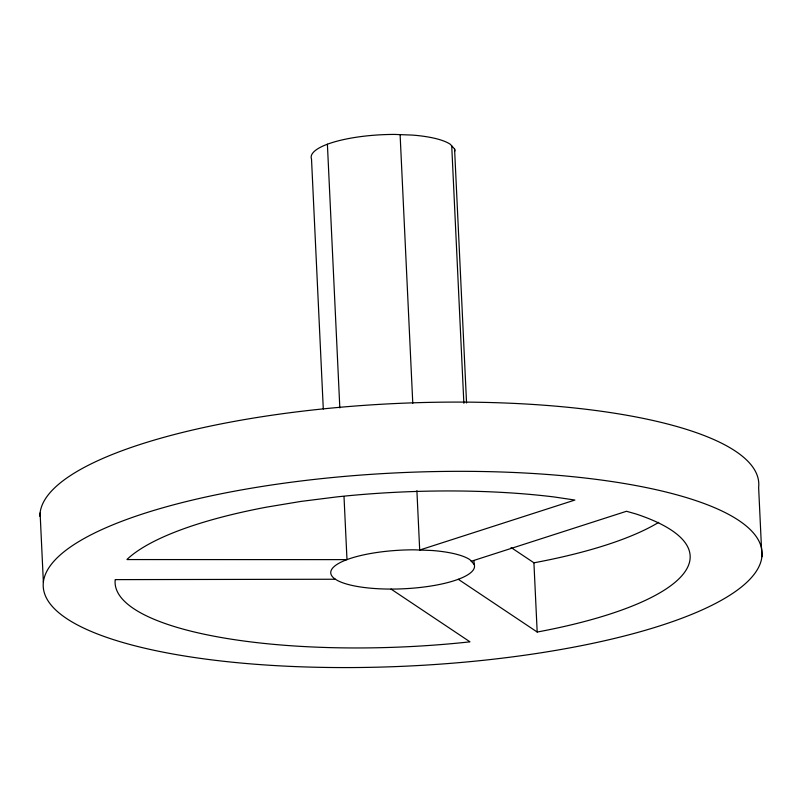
<?xml version="1.0" encoding="UTF-8"?>
<svg xmlns="http://www.w3.org/2000/svg" width="802" height="802" viewBox="0 0 802 802"><rect width="100%" height="100%" fill="white"/><g stroke="black" fill="none" stroke-linecap="round" stroke-linejoin="round"><path stroke-width="1.2" d="M471.315 561.25L626.492 511.275L636.066 513.992A287.848 77.413 -2.7 0 1 538.633 631.775L537.18 632.016L458.283 579.285M511.075 547.515L533.921 562.783L535.365 562.543A287.848 77.413 -2.7 0 0 658.703 522.353M335.396 579.244L115.217 579.625A287.848 77.413 -2.7 0 0 468.428 642.011L469.952 641.811L391.045 589.079M454.935 150.997A71.959 19.348 -2.7 0 0 454.574 148.982L450.273 144.25A71.959 19.348 -2.7 0 0 412.599 135.097L394.624 134.425A71.959 19.348 -2.7 0 0 311.517 159.107L323.296 409.05M474.162 564.387L469.872 559.656A71.959 19.348 -2.7 0 0 432.188 550.503L414.213 549.821A71.959 19.348 -2.7 0 0 330.945 571.144A71.959 19.348 -2.7 0 0 403.546 588.778A71.959 19.348 -2.7 0 0 474.162 564.387L473.982 560.638M761.9 556.738A359.807 96.761 -2.7 0 0 232.63 491.546A359.807 96.761 -2.7 0 0 213.362 660.076A359.807 96.761 -2.7 0 0 761.9 556.738L758.632 487.496A359.807 96.761 -2.7 0 0 404.088 403.155A359.807 96.761 -2.7 0 0 39.93 516.398M533.921 562.783L537.18 632.016M454.574 148.982L466.553 402.985M451.726 145.854L463.867 403.286M400.108 134.626L412.779 403.316M416.9 490.684L419.697 550.032L574.884 500.047L554.042 496.949A287.848 77.413 -2.7 0 0 336.84 496.899L300.87 501.43L266.635 507.125A287.848 77.413 -2.7 0 0 127.317 559.134L126.957 559.565L346.985 559.626L344.008 496.568M327.396 144.22L339.827 407.907M40.1 512.939L43.368 582.172"/></g></svg>
